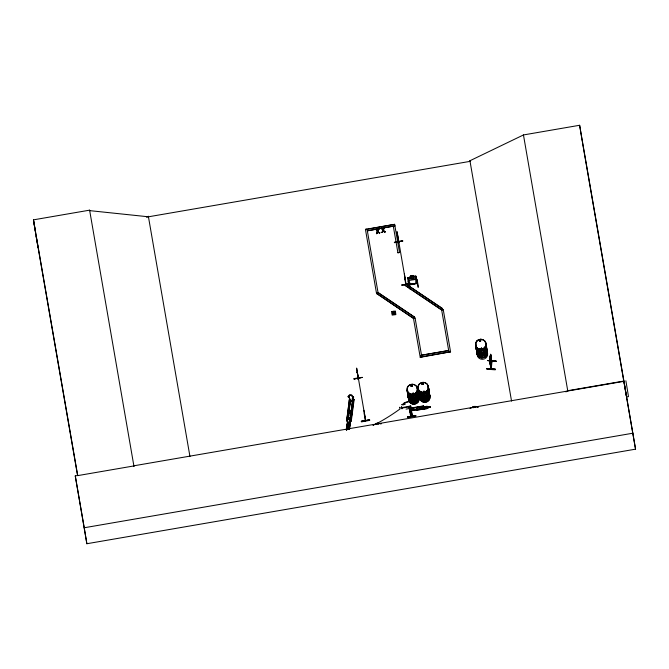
<?xml version="1.0" encoding="UTF-8"?>
<svg xmlns="http://www.w3.org/2000/svg" width="669" height="669" viewBox="0 0 669 669"><rect width="100%" height="100%" fill="white"/><g stroke="black" fill="none" stroke-linecap="round" stroke-linejoin="round"><path stroke-width="1" d="M349.001 419.011L349.243 419.731A1.865 0.518 7.6 0 1 349.762 420.617L349.703 422.733L347.855 422.532L347.144 420.324A1.865 0.518 7.6 0 1 347.395 419.53L347.537 418.794M352.931 397.603L352.906 397.771A2.801 0.778 7.6 0 0 352.128 396.449L352.153 396.282A2.801 0.778 7.6 0 1 352.931 397.603L352.839 400.79L350.063 400.48L349.009 397.177A2.801 0.778 7.6 0 1 349.377 395.981L349.352 396.148A2.801 0.778 7.6 0 0 348.984 397.344L349.009 397.177M357.957 378.077L358.116 378.955M363.928 410.331L365.625 420.684L365.5 419.614M398.373 242.094L398.732 241.952M398.548 242.563L398.565 242.63M404.369 273.939L406.066 284.292L405.983 283.33M489.959 359.211L491.046 368.167M486.915 368.811L495.261 369.246L486.907 368.627L486.881 369.204L495.244 369.823L495.261 369.246M495.261 369.296L486.898 368.694M490.21 362.606L489.992 361.862L491.213 368.845M490.887 355.473C490.235 352.638 492.3 364.756 491.581 360.959M491.322 368.126C490.118 369.129 491.74 367.507 491.289 368.97L491.974 360.817M490.921 368.009L491.414 359.286M492.058 361.076L491.932 361.946M496.047 361.352L496.089 360.9L487.676 360.549L496.047 361.26M489.817 358.484C490.62 351.861 489.215 361.26 490.444 362.397M489.767 361.051L490.62 354.294L491.64 361.921L491.531 361.519M490.235 360.942L490.486 358.484M409.729 408.257L423.519 405.874L423.602 406.367L410.047 408.776M346.534 420.826L349.628 399.084M349.26 400.865L349.879 398.707L349.636 401.233L353.491 401.743L349.327 401.283L349.586 400.907M347.395 419.53L347.295 418.953M347.253 418.811L347.629 416.754M347.805 414.688L349.686 401.283M347.788 416.77L347.529 418.844L348.833 419.053M348.081 414.713L349.845 401.291M347.512 421.319L346.266 429.899L347.763 421.57M347.788 418.819L348.064 416.754M348.34 414.696L350.13 401.283M347.713 418.886L350.297 400.204M346.492 429.891L347.729 421.345M346.617 429.941L347.646 422.724M348.064 418.903L348.44 416.846M348.616 414.772L348.992 412.714M349.159 410.649L350.497 401.367M346.801 429.958L347.755 422.733M347.855 422.532L347.144 420.324M347.295 428.971L348.189 422.783M349.243 395.187C356.092 396.048 347.83 393.305 349.352 396.148M352.32 399.301L352.212 398.599M348.633 429.105L349.444 422.9M348.691 429.105L349.828 421.871M350.071 419.103L350.33 417.03M350.623 414.972L350.874 412.907M351.175 410.85L352.387 401.551M348.867 429.097L350.021 421.922M350.155 419.112L350.431 417.046M350.707 414.981L350.982 412.924M351.25 410.858L352.488 401.576M349.126 428.11L350.288 421.629L349.527 429.205M353.834 399.577L353.391 399.092L350.431 421.227L349.837 421.177L353.257 399.569M349.31 428.127L350.071 421.604M349.235 429.164L350.288 421.629M353.157 400.597L350.414 421.236M349.402 429.155L350.364 421.93M350.69 421.261L353.332 400.614M353.424 401.325L353.717 399.125M350.907 421.227L353.784 399.527L352.12 399.36M353.575 399.594L354.127 399.652L351.242 421.319L349.226 420.926M393.004 314.305L393.405 311.353L395.262 313.059L394.501 314.296L393.004 314.305L392.277 313.067L393.313 311.436L392.486 312.348M490.21 356.753L490.385 355.699L490.101 362.255M410.9 385.361L410.983 386.13M412.096 385.587L412.037 385.202M412.372 385.896L412.238 385.127L411.276 384.926M412.505 393.405L413.233 393.088M421.729 383.68L422.574 383.12L423.092 383.763M421.821 383.471L421.905 384.249M423 383.914L422.231 384.065M423.669 391.599L424.029 391.332L423.536 391.85M424.263 391.817L424.205 391.281M479.648 340.68L479.773 340.22M481.27 348.298L481.739 348.465M481.638 348.691L481.571 348.206M481.923 348.683L481.814 348.248M392.469 313.786L393.64 311.353M398.44 242.412L398.9 242.329M358.442 378.871L358.149 379.189L358.316 378.186M405.581 283.23L405.782 284.342L404.586 277.158M406.024 284.057L442.518 308.526C439.307 311.118 445.805 308.844 441.657 310.006L405.205 285.512L406.083 283.882M405.205 285.512L406.125 284.024M491.665 361.193L490.962 354.746M409.052 284.743L409.746 284.45M409.704 284.216C410.691 285.805 408.048 283.965 409.16 284.994L417.247 283.472C416.662 282.36 417.147 284.241 416.486 283.004M376.43 233.498C379.524 225.604 374.188 238.975 377.818 231.424L379.172 233.021L379.808 232.779L379.172 233.021M377.065 233.389L377.818 231.424M382.417 232.327C380.87 233.08 383.847 231.742 383.186 230.504L384.541 232.101L385.185 231.85L384.541 232.101M382.434 232.461L383.186 230.504M377.726 230.688L376.346 229.066L377.726 230.688L378.52 228.823M383.094 229.76L381.723 228.137L383.094 229.76L383.889 227.895M378.102 230.914C381.305 224.675 375.719 232.628 379.833 232.912M381.807 232.569L382.793 230.136L381.079 228.38M410.992 385.185L410.808 385.77M411.134 385.235L411.209 385.862M412.129 386.222L412.188 385.135M412.639 393.673L413.35 393.556M413.342 393.698L413.342 393.247M422.055 383.354L422.08 383.956M414.17 398.582L413.743 398.841M422.992 384.031L422.975 383.462M423.636 391.39L423.812 391.766M423.979 391.758L424.021 391.273M424.271 391.674L423.736 391.909M480.191 340.145L479.405 341.048M480.551 340.989L480.183 340.095M481.63 348.357L481.228 348.424M482.073 353.575L482.55 353.55M482.709 353.667L481.998 353.784M416.411 283.104L416.595 283.631M417.222 283.505L416.009 276.264L415.064 276.188L416.009 276.264M392.277 313.067L393.28 311.553M377.073 293.766L378.027 292.478L414.42 316.981L413.501 318.469L377.073 293.766L413.467 318.268L415.081 317.992L421.846 357.07L420.232 357.355L413.467 318.268L414.42 316.981M377.107 293.967C380.368 291.316 373.762 293.532 378.06 292.679L414.454 317.181M442.518 308.526L441.565 309.814L405.171 285.312M398.381 241.793L398.59 242.797L397.403 235.613M406.125 284.116L405.941 283.338M357.974 378.161L357.254 371.947L358.149 379.189M358.425 379.055L358.3 378.345M411.142 385.294L411.937 385.152M411.268 385.996L412.004 385.821M412.221 386.013L411.343 386.281M413.158 393.497L412.714 393.464M423.051 384.341L422.967 383.128M479.481 340.27L480.426 339.977M480.752 341.098L479.698 341.282M481.228 348.198L481.078 348.716M481.254 348.833L481.831 348.733M409.671 288.749L407.898 280.905L408.299 280.712L409.746 288.757M411.042 416.478L409.704 408.433M398.875 242.747L397.052 231.675L405.414 280.328M357.999 378.311L358.141 379.106M358.442 379.139L356.619 368.067L364.981 416.72M422.022 383.153L423.009 383.103M413.057 393.64L413.099 393.155M487.642 353.399L487.576 353.416A5.227 5.009 -9.3 0 1 482.575 359.32A5.227 5.009 -9.3 0 1 477.206 353.893M489.733 362.105L490.034 364.337L490.377 364.095M415.641 279.299L416.352 278.371L415.658 279.408L409.269 280.42L408.224 279.885L407.864 277.685L415.115 276.238L413.183 276.598M410.498 276.163L410.641 277.033L407.864 277.685M373.151 425.124L374.063 424.681M373.16 425.208L374.08 424.773M427.817 408.282L416.854 410.089L426.906 408.726L427.734 407.772M470.19 408.399L471.143 407.981L470.207 408.483M565.915 391.909L567.738 390.713L623.909 381.037L579.63 125.27L523.459 134.946L469.864 160.786L469.964 161.38M490.962 367.95L491.33 368.268M409.018 284.358C412.004 285.889 407.73 279.784 408.801 278.12L408.098 278.53L408.801 278.12M410.632 276.949L409.311 277.443L409.553 278.914L413.551 278.873L414.805 278.011L414.563 276.54L413.166 276.514L413.124 275.687L410.406 276.155L410.532 276.941M479.932 341.148L480.367 341.131M481.304 348.131L481.956 348.566M421.846 384.031L422.841 384.374M422.666 384.516L423.276 383.588M423.694 391.164L424.154 391.198M409.294 408.625L410.691 416.544M411.05 416.361L409.696 408.023C409.42 414.914 412.999 414.395 410.615 407.864L412.112 416.294M419.229 407.563L416.553 408.249L416.862 410.181M426.462 406.317L427.516 406.451L416.662 408.333L416.954 410.147M393.038 311.829L394.526 311.821M346.45 420.818L346.977 420.876M350.606 421.253L349.235 421.01M350.121 421.93L350.564 421.98M394.442 242.63L402.679 240.974L394.442 242.63L394.359 242.186L402.638 240.731L402.713 241.149M415.399 276.941C416.57 276.13 414.847 281.373 416.411 283.623M416.595 279.366L417.055 279.282L418.476 287.202L418.016 287.277L416.62 279.224M409.211 284.133L401.801 285.153M409.905 284.333L416.335 283.179M409.93 284.501L417.096 283.138M409.955 284.609L416.386 283.455M362.255 377.416L354.001 379.022L362.247 377.375L353.926 378.587L354.001 379.022M364.153 413.551L365.341 420.734L365.45 419.655M369.597 419.856L361.327 421.319L369.597 419.839L369.689 420.358L361.427 421.888L361.327 421.319L369.631 420.023M33.45 219.85L89.613 210.166L133.967 466.402L133.892 465.933L77.729 475.617L33.45 219.85L37.966 247.296M146.411 217.149L470.039 161.371L469.939 160.769L511.551 401.099M378.06 292.679L367.047 229.091L365.441 229.367L394.643 224.332L399.518 252.489L397.904 252.765L393.339 226.348M368.109 229.116L394.643 224.332M376.413 233.364L377.04 233.255M413.208 276.774L410.674 277.209L410.908 278.68L413.45 278.245M421.077 355.281L448.673 350.523L421.077 355.281L421.378 357.02M421.345 356.82L450.555 351.785L420.232 357.355M401.877 408.182L402.002 408.884L401.785 407.655L410.724 406.041L408.692 406.526M401.86 408.09L401.651 406.844L401.86 408.09L410.816 406.627L410.724 406.041M423.569 406.15L406.05 409.102M409.788 408.575L410.85 408.634M410.766 408.742C408.215 407.296 411.36 410.674 410.682 412.932L411.243 412.748L410.532 408.057M410.774 408.809L410.03 408.943M426.504 406.367L419.229 407.622M411.109 410.206L410.289 410.289C410.289 412.154 410.314 406.1 410.038 408.726M417.088 409.177L410.298 410.34M410.34 410.557L417.122 409.386M417.13 409.453L410.356 410.682M430.435 407.22L420.567 409.344L422.992 408.224L420.241 407.998L423.561 407.948L426.638 406.961L426.722 407.831L421.654 408.709L421.529 407.973L426.605 407.095L424.196 407.998L426.839 408.19L421.713 409.102L419.48 409.077L419.354 408.349C420.257 406.961 436.748 405.774 427.642 407.764M417.172 409.662L410.381 410.833L411.201 410.766M415.792 416.126L415.7 415.574L407.421 416.988L415.733 415.784M407.446 417.172L415.708 415.625M415.784 416.076L407.513 417.556L407.429 417.03M375.694 423.594C382.76 423.184 374.322 422.565 375.819 424.38M472.732 406.869C479.916 406.551 471.135 405.673 472.966 407.756M133.867 465.8L623.96 381.33L635.55 449.167L86.861 543.73L75.263 475.902L78.348 475.366M375.911 424.389L377.6 424.096M379.9 423.703L381.313 423.812M472.958 407.664L474.647 407.371M476.938 406.978L478.352 407.087L476.955 407.061M379.908 423.786L380.385 423.594M86.861 543.73L84.244 527.757L632.933 433.194M411.084 408.316L412.489 416.235M412.037 416.193L410.749 408.015M412.832 393.623L413.183 393.255M347.93 418.886L348.407 418.936M487.668 360.599L496.055 361.227M491.606 361.603L491.615 361.812M490.486 354.854L490.528 354.286L491.121 357.463M490.895 357.99L490.377 364.179M148.451 216.798L89.688 210.635L89.613 210.166M351.008 400.422L352.856 400.622M352.237 411.176L348.081 410.716M347.863 422.423L349.72 422.624M411.117 412.037L411.318 412.656M410.666 412.848L410.473 412.229M349.335 399.15L346.793 420.801M405.74 284.108L405.573 283.405M411.326 386.364L410.917 385.913M398.54 242.696L398.381 241.86M408.224 279.885L409.344 280.47M406.158 284.225L442.552 308.727M393.723 311.436L395.07 312.339M409.11 284.693L407.956 277.677M480.576 340.095L480.944 340.58M411.928 385.101L412.104 385.545M393.757 311.553L395.262 313.059M385.202 231.984L383.471 229.994L384.524 227.786M377.441 231.198L375.702 229.308M409.863 284.225L409.98 284.777M393.723 311.662L395.053 313.778M398.749 241.668L398.941 242.646L398.833 242.019M393.64 311.746L394.501 314.296M356.962 372.006L357.095 372.717M410.072 283.673L401.776 284.994L410.047 283.497L410.13 283.965M410.758 408.073L410.791 410.038M408.751 406.861L410.816 406.627M582.448 142.438L626.335 395.939M635.55 449.167L626.51 396.968L628.492 396.617L625.891 380.778M523.459 134.946L567.789 391.014M443.238 309.53L450.58 351.986M441.624 309.806L448.941 352.07M413.124 275.687L410.406 276.155M413.676 279.634L413.032 275.728M427.591 406.903L427.508 406.367M399.937 407.898L399.811 407.187L400.112 408.901A201.536 195.122 -62.6 0 1 374.841 424.606M365.441 229.367L376.446 292.955M148.342 216.196L189.954 456.526M36.118 236.157L77.554 475.483M75.263 475.902L84.244 527.757M411.126 410.314L411.201 410.758M33.525 220.318L35.373 231.449M623.909 381.037L626.385 396.182M579.63 125.27L582.273 141.41M490.084 355.858L490.72 359.897L490.051 356.535M489.892 358.116L490.043 359.22M490.277 361.879L491.364 368.36M489.825 362.113L490.887 368.887M475.45 406.401L475.508 407.312M474.931 406.652L473.301 406.936M415.926 276.305L416.277 278.488M412.606 275.937L410.975 276.213M430.226 406.476L430.359 407.296M415.081 317.992L413.467 318.268M427.416 406.392L427.725 408.291M399.518 252.489L397.904 252.765M423.519 405.874L423.602 406.367M378.403 423.126L378.545 423.995M378.32 423.168L378.462 424.037M377.885 423.377L376.262 423.661M375.786 423.602L375.928 424.481M352.011 395.421L352.128 396.449M351.668 415.24L347.52 414.872M351.376 417.439L347.228 417.063M393.514 311.779L393.748 314.497M417.958 391.833A5.227 5.009 -9.3 0 1 412.982 397.729A5.227 5.009 -9.3 0 1 407.605 392.302M418.008 391.624A5.31 5.084 -9.3 0 1 412.263 397.603A5.31 5.084 -9.3 0 1 407.806 390.805M417.807 392.067A5.227 5.009 -9.3 0 1 413.902 399.134A5.227 5.009 -9.3 0 1 407.847 393.782M417.774 391.967A5.21 4.984 -9.3 0 1 413.885 399.008A5.21 4.984 -9.3 0 1 407.856 393.681M417.331 388.689A5.31 5.084 -9.3 0 1 413.367 395.864A5.243 5.018 -9.3 0 1 407.312 390.537M407.22 390.428A5.31 5.084 -9.3 0 0 413.367 395.864A5.243 5.018 -9.3 0 0 417.289 388.814M417.924 391.532A5.243 5.018 -9.3 0 1 412.932 397.445A5.243 5.018 -9.3 0 1 407.546 392.001M417.322 388.597A5.31 5.084 -9.3 0 1 413.358 395.772A5.31 5.084 -9.3 0 1 407.204 390.336M417.23 388.53A5.227 5.009 -9.3 0 1 413.325 395.596A5.227 5.009 -9.3 0 1 407.27 390.244M418.384 395.613A5.227 5.009 -9.3 0 1 416.946 401.576M408.475 398.632A5.227 5.009 -9.3 0 0 414.487 402.679A5.31 5.084 -9.3 0 1 408.333 397.219M418.443 395.471A5.31 5.084 -9.3 0 1 416.979 401.534M418.627 397.093A5.227 5.009 -9.3 0 1 414.73 404.16A5.227 5.009 -9.3 0 1 408.675 398.808M418.593 396.993A5.21 4.984 -9.3 0 1 414.705 404.034A5.21 4.984 -9.3 0 1 408.675 398.707M417.816 392.235A5.21 4.984 -9.3 0 1 414.588 399.109A5.21 4.984 -9.3 0 1 407.948 395.245M411.46 400.672A5.31 5.084 -9.3 0 1 408.358 394.158M418.744 396.558A5.243 5.018 -9.3 0 1 416.904 401.283M414.437 402.395A5.243 5.018 -9.3 0 1 408.374 397.026M417.623 394.208A5.243 5.018 -9.3 0 1 418.351 395.312M418.108 393.84A5.243 5.018 -9.3 0 1 414.195 400.923A5.31 5.084 -9.3 0 0 418.158 393.707A5.31 5.084 -9.3 0 1 413.484 400.873A5.31 5.084 -9.3 0 1 408.341 394.066M410.298 400.104A5.243 5.018 -9.3 0 1 408.441 394.284M418.434 395.379A5.31 5.084 -9.3 0 1 416.971 401.442M414.462 402.562A5.31 5.084 -9.3 0 1 408.316 397.127M418.05 393.548A5.227 5.009 -9.3 0 1 414.144 400.622A5.227 5.009 -9.3 0 1 408.098 395.27M428.486 388.706A5.227 5.009 -9.3 0 1 425.25 395.613A5.227 5.009 -9.3 0 1 418.577 391.725M428.528 388.472A5.31 5.084 -9.3 0 1 425.241 395.496A5.31 5.084 -9.3 0 1 418.459 391.549M428.729 390.186A5.227 5.009 -9.3 0 1 424.823 397.252A5.227 5.009 -9.3 0 1 418.777 391.9M428.695 390.086A5.21 4.984 -9.3 0 1 424.807 397.127A5.21 4.984 -9.3 0 1 418.777 391.8M428.26 386.799A5.31 5.084 -9.3 0 1 423.602 394.058A5.31 5.084 -9.3 0 1 418.459 387.251M428.444 388.405A5.243 5.018 -9.3 0 1 425.208 395.329A5.243 5.018 -9.3 0 1 418.518 391.432M428.21 386.933A5.243 5.018 -9.3 0 1 424.297 394.016A5.243 5.018 -9.3 0 1 418.234 388.656M428.244 386.715A5.31 5.084 -9.3 0 1 423.586 393.966A5.31 5.084 -9.3 0 1 418.443 387.159M428.152 386.64A5.227 5.009 -9.3 0 1 423.569 393.782A5.227 5.009 -9.3 0 1 418.501 387.083M429.306 393.723A5.227 5.009 -9.3 0 1 425.409 400.798A5.227 5.009 -9.3 0 1 419.354 395.446M419.237 395.245A5.31 5.084 -9.3 0 0 425.392 400.681A5.31 5.084 -9.3 0 0 429.356 393.497A5.243 5.018 -9.3 0 1 425.359 400.505A5.243 5.018 -9.3 0 1 419.296 395.145M429.548 395.212A5.227 5.009 -9.3 0 1 425.651 402.278A5.227 5.009 -9.3 0 1 419.597 396.926M429.515 395.111A5.21 4.984 -9.3 0 1 425.626 402.153A5.21 4.984 -9.3 0 1 419.605 396.826M428.737 390.353A5.21 4.984 -9.3 0 1 424.848 397.386A5.21 4.984 -9.3 0 1 418.819 392.059M428.344 390.713A5.31 5.084 -9.3 0 1 425.793 398.849A5.31 5.084 -9.3 0 1 418.97 393.573M429.431 393.205A5.243 5.018 -9.3 0 1 424.439 399.117A5.243 5.018 -9.3 0 1 419.053 393.681M428.336 390.621A5.31 5.084 -9.3 0 1 425.777 398.757A5.31 5.084 -9.3 0 1 418.953 393.481M429.373 392.912A5.227 5.009 -9.3 0 1 424.389 398.808A5.227 5.009 -9.3 0 1 419.02 393.38M486.095 345.672A5.227 5.009 -9.3 0 1 482.19 352.739A5.227 5.009 -9.3 0 1 476.144 347.387M486.154 345.53A5.31 5.084 -9.3 0 1 482.19 352.714A5.31 5.084 -9.3 0 1 476.044 347.278M486.338 347.152A5.227 5.009 -9.3 0 1 481.755 354.294A5.227 5.009 -9.3 0 1 476.696 347.587M486.254 344.945A5.31 5.084 -9.3 0 1 480.501 350.924A5.31 5.084 -9.3 0 1 476.052 344.125M486.054 345.371A5.243 5.018 -9.3 0 1 482.817 352.295A5.243 5.018 -9.3 0 1 476.127 348.398M486.212 345.154A5.243 5.018 -9.3 0 1 481.228 351.058A5.243 5.018 -9.3 0 1 475.843 345.622M486.137 345.447A5.31 5.084 -9.3 0 1 482.851 352.463A5.31 5.084 -9.3 0 1 476.069 348.516M486.154 344.861A5.227 5.009 -9.3 0 1 481.178 350.757A5.227 5.009 -9.3 0 1 475.801 345.329M487.358 353.249A5.227 5.009 -9.3 0 1 481.655 357.823A5.227 5.009 -9.3 0 1 476.964 352.412M486.915 350.698A5.227 5.009 -9.3 0 1 487.316 351.944M486.982 350.556A5.31 5.084 -9.3 0 1 483.01 357.739A5.31 5.084 -9.3 0 1 476.863 352.304M486.363 347.311A5.227 5.009 -9.3 0 1 481.78 354.453A5.227 5.009 -9.3 0 1 476.721 347.746M486.672 348.708A5.31 5.084 -9.3 0 1 482.709 355.883A5.31 5.084 -9.3 0 1 476.562 350.447M486.881 350.397A5.243 5.018 -9.3 0 1 482.968 357.48A5.243 5.018 -9.3 0 1 476.905 352.111A5.31 5.084 -9.3 0 0 483.001 357.647A5.31 5.084 -9.3 0 0 486.965 350.472M486.639 348.925A5.243 5.018 -9.3 0 1 483.394 355.849A5.243 5.018 -9.3 0 1 476.713 351.961M486.982 349.887A5.227 5.009 -9.3 0 1 481.998 355.774A5.227 5.009 -9.3 0 1 476.629 350.355M486.371 347.211A5.252 5.026 -9.3 0 1 481.772 354.386A5.252 5.026 -9.3 0 1 476.688 347.654M489.775 360.967L489.716 362.255L489.767 360.976M347.964 422.691L347.119 428.913L347.997 422.724M391.683 311.545L392.159 315.099L395.856 314.606L395.379 311.043L391.683 311.545M405.013 404.118L403.407 404.87L401.668 404.695L402.813 404.494A7.058 2.04 -9.8 0 1 409.445 401.283A7.058 2.04 -9.8 0 1 416.728 402.102L417.874 401.902L416.177 402.671L414.312 402.512L415.466 402.32A5.896 1.706 -9.8 0 0 409.386 401.634A5.896 1.706 -9.8 0 0 403.85 404.319L405.013 404.118M394.911 225.871L367.348 230.83L394.911 225.871M429.791 406.685L428.888 406.836L428.963 407.312L429.866 407.153L429.791 406.685M490.962 356.401L490.996 358.04L490.962 356.401M351.936 413.291L347.771 412.832L351.936 413.291M351.183 418.911L347.019 418.451L351.183 418.911M347.529 422.816L350.138 423.368L347.529 422.816M408.776 406.986L408.675 406.401L408.776 406.986M409.185 393.297A5.227 5.009 -9.3 0 0 417.423 389.601A5.227 5.009 -9.3 0 0 410.072 384.642A5.227 5.009 -9.3 0 0 409.185 393.297M409.227 393.431A5.21 4.984 -9.3 0 0 417.431 389.751A5.21 4.984 -9.3 0 0 410.105 384.817A5.21 4.984 -9.3 0 0 409.227 393.431M420.107 391.415A5.227 5.009 -9.3 0 0 428.352 387.719A5.227 5.009 -9.3 0 0 420.993 382.76A5.227 5.009 -9.3 0 0 420.107 391.415M420.149 391.549A5.21 4.984 -9.3 0 0 428.352 387.869A5.21 4.984 -9.3 0 0 421.027 382.936A5.21 4.984 -9.3 0 0 420.149 391.549M477.716 348.382A5.227 5.009 -9.3 0 0 485.962 344.686A5.227 5.009 -9.3 0 0 478.603 339.735A5.227 5.009 -9.3 0 0 477.716 348.382A5.252 5.026 -9.3 0 0 485.978 344.694A5.252 5.026 -9.3 0 0 478.594 339.718A5.252 5.026 -9.3 0 0 477.708 348.407M477.741 348.532A5.227 5.009 -9.3 0 0 485.987 344.836A5.227 5.009 -9.3 0 0 478.628 339.885A5.227 5.009 -9.3 0 0 477.741 348.532M349.636 412.723A0.937 0.895 -9.3 0 0 350.916 411.761A0.937 0.895 -9.3 0 0 349.419 411.192A0.937 0.895 -9.3 0 0 349.636 412.723"/></g></svg>
